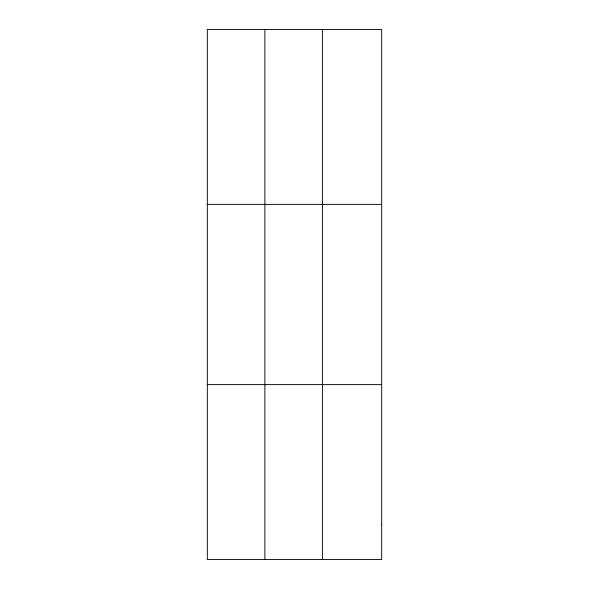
<?xml version="1.0" encoding="UTF-8"?>
<svg xmlns="http://www.w3.org/2000/svg" width="589" height="589" viewBox="0 0 589 589"><rect width="100%" height="100%" fill="white"/><g stroke="black" fill="none" stroke-linecap="round" stroke-linejoin="round"><path stroke-width="0.88" d="M264.859 559.55L264.859 29.45M322.397 559.55L322.397 29.45M207.321 204.383L381.679 204.383M207.321 384.617L381.679 384.617M381.679 524.563L381.679 559.55L207.321 559.55L207.321 29.45L381.679 29.45L381.679 524.563"/></g></svg>
